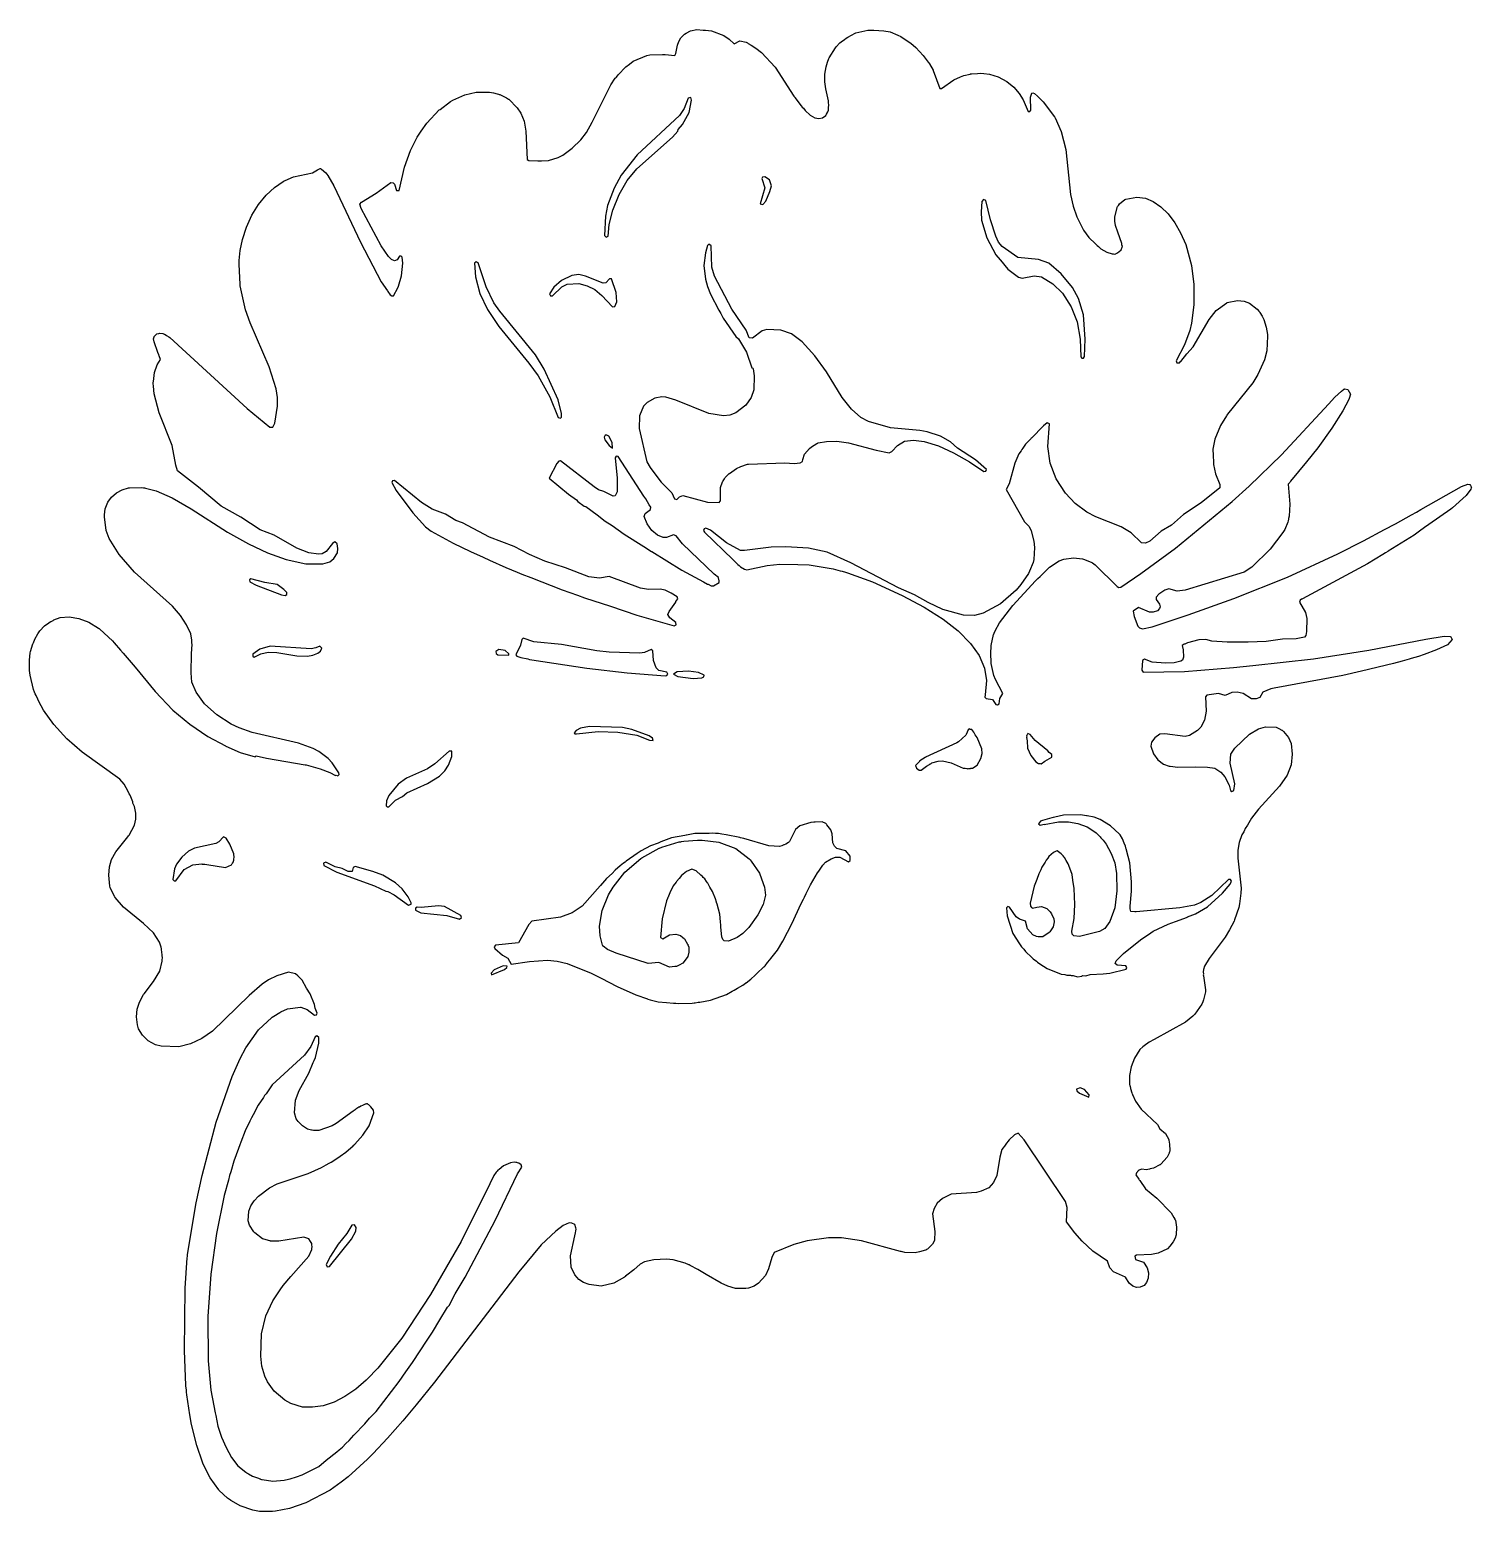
# Model space of a CAD drawing. Header units: millimetres. Extents: x 0 to 292, y 0 to 300.
import ezdxf

# ---------------------------------------------------------------- set-up
doc = ezdxf.new("R2010")
doc.units = ezdxf.units.MM
doc.layers.add('CUT', color=7, linetype='CONTINUOUS')

msp = doc.modelspace()

# ---------------------------------------------------------------- linework, layer by layer
at = {"layer": 'CUT'}
for points in [[(25.3532, 237.7188), (25.6197, 238.0091), (25.8967, 238.2298), (25.9044, 238.2333), (26.291, 238.3456), (26.5046, 238.3929), (27.0802, 238.3052), (27.3306, 238.2135), (27.4246, 238.1577), (27.5531, 238.0813), (27.804, 237.9323), (28.3136, 237.6296), (28.5213, 237.4775), (44.1621, 223.1535), (48.7282, 219.3999), (49.3354, 219.352), (49.7221, 220.2121), (50.3052, 223.6353), (50.2713, 225.3729), (49.978, 227.1515), (48.5722, 231.5582), (44.7165, 240.4915), (43.8231, 243.1088), (42.7346, 247.9265), (42.7039, 248.1407), (42.7003, 248.166), (42.6937, 248.2125), (42.6921, 248.2237), (42.5198, 252.3309), (42.525, 253.0807), (42.7046, 255.1032), (43.1725, 257.3312), (43.9893, 259.8469), (45.107, 262.2521), (46.4118, 264.3725), (47.9757, 266.2751), (49.6741, 267.8454), (51.4303, 269.0634), (51.6404, 269.1649), (51.6554, 269.1722), (51.6696, 269.179), (51.8548, 269.2685), (53.485, 269.9753), (57.3508, 270.8373), (58.3837, 271.4439), (58.9245, 271.6561), (58.9369, 271.6601), (59.1561, 271.5619), (60.0281, 270.7898), (60.4688, 270.2674), (61.6694, 268.2034), (67.0499, 256.7847), (71.2509, 248.7759), (72.4816, 246.9722), (72.5762, 246.8233), (72.6095, 246.7847), (73.0576, 246.128), (73.414, 245.907), (73.714, 245.9628), (74.6279, 247.5289), (74.725, 247.8626), (74.7295, 247.8695), (74.7377, 247.9062), (75.3466, 249.9972), (75.6096, 252.5221), (75.4929, 253.7696), (75.2855, 253.9802), (74.9554, 253.969), (74.4776, 253.1796), (73.931, 252.9951), (73.3222, 253.2681), (72.683, 253.8755), (71.2194, 256.0734), (67.1771, 263.6002), (66.8947, 264.4476), (67.2773, 264.8815), (70.2311, 266.686), (73.1855, 268.8545), (73.6291, 268.8157), (73.9174, 268.5445), (74.3122, 267.214), (74.8607, 267.2348), (75.9243, 271.9674), (77.1346, 275.3366), (78.3158, 277.6024), (78.5344, 278.0112), (79.3047, 279.2344), (80.4492, 280.8435), (82.974, 283.5126), (83.1329, 283.6415), (85.2784, 285.2353), (85.708, 285.4868), (88.111, 286.5998), (90.4676, 287.1161), (90.7476, 287.1162), (91.1471, 287.1164), (91.7228, 287.1167), (93.1225, 287.1174), (93.942, 286.9835), (94.6704, 286.7816), (94.9819, 286.6952), (95.0689, 286.6711), (95.2045, 286.6335), (96.5467, 285.9418), (96.9582, 285.7075), (96.9968, 285.6856), (97.0114, 285.6773), (97.0134, 285.6761), (98.7011, 283.9521), (99.4358, 282.8463), (100.1338, 281.2831), (100.4431, 279.2504), (100.7719, 273.48), (101.0519, 273.2938), (102.8991, 273.2149), (103.1864, 273.2272), (103.3148, 273.2154), (103.6237, 273.246), (105.0827, 273.3088), (107.0122, 273.8806), (107.9875, 274.3851), (109.8678, 275.8203), (111.589, 277.5097), (112.7204, 278.9684), (113.9148, 281.0353), (117.6588, 288.5818), (118.5539, 289.9204), (118.6287, 290.0056), (118.6414, 290.0201), (118.7773, 290.175), (119.1417, 290.5906), (120.7064, 292.2488), (121.4183, 292.8118), (122.1881, 293.3589), (124.9471, 294.5289), (125.5382, 294.6356), (128.0871, 294.7394), (128.6178, 294.7542), (130.5783, 294.509), (130.833, 294.9309), (131.1247, 296.6352), (131.376, 297.3733), (131.822, 298.1057), (132.2672, 298.5713), (132.5555, 298.8369), (132.8604, 299.0395), (133.7617, 299.4904), (135.037, 299.7625), (136.3277, 299.6767), (136.4739, 299.667), (136.778, 299.6468), (137.394, 299.6059), (138.0089, 299.4991), (140.4864, 298.5434), (141.5617, 297.8667), (142.57, 296.8692), (143.7523, 297.5272), (145.0277, 297.2088), (145.2587, 297.068), (145.4189, 296.9704), (146.0376, 296.5932), (146.9722, 296.0236), (148.1245, 295.1256), (150.8629, 292.1563), (154.68, 286.3208), (154.8481, 286.1044), (154.8743, 286.0615), (155.9665, 284.6125), (156.0879, 284.425), (156.1689, 284.3441), (156.3577, 284.0936), (156.579, 283.8779), (156.9372, 283.4171), (157.9823, 282.4784), (158.8741, 281.9459), (159.6826, 281.7637), (160.4331, 281.9367), (161.0909, 282.4076), (161.1865, 282.5976), (161.2643, 282.665), (161.375, 282.869), (161.3955, 282.8932), (161.4068, 282.9279), (161.5398, 283.1731), (161.6187, 283.2756), (161.6143, 283.3107), (161.6427, 283.363), (161.6494, 283.5173), (161.6694, 283.557), (161.6642, 283.8574), (161.6977, 284.6307), (161.6466, 284.8632), (161.6381, 285.3481), (161.1502, 287.7948), (160.9104, 289.1904), (160.9103, 290.7811), (161.1687, 292.2458), (161.4513, 293.171), (161.7203, 293.9319), (161.7669, 294.0327), (163.0472, 296.0573), (163.2162, 296.2569), (163.9746, 297.0695), (164.2392, 297.2882), (164.9236, 297.7774), (164.9467, 297.7939), (165.0557, 297.8718), (165.6018, 298.2622), (167.0309, 299.0394), (167.2179, 299.1108), (169.6429, 299.6329), (169.6448, 299.6331), (169.6492, 299.6335), (169.6507, 299.6336), (169.6694, 299.6353), (170.8029, 299.6354), (172.8363, 299.5406), (174.1261, 299.2989), (175.6619, 298.6651), (176.3, 298.3449), (178.3755, 296.9614), (178.3788, 296.959), (178.3811, 296.9572), (178.4033, 296.9404), (178.8024, 296.6388), (179.3268, 296.1443), (180.7835, 294.5029), (181.8215, 293.2082), (181.8256, 293.2019), (181.8899, 293.1026), (182.074, 292.8185), (182.7899, 291.5964), (182.844, 291.4999), (184.1593, 287.8315), (184.5361, 287.8505), (186.977, 289.5941), (188.3613, 290.2326), (189.047, 290.478), (190.3345, 290.7883), (190.3793, 290.7974), (190.4893, 290.8196), (190.5373, 290.8293), (190.6016, 290.8423), (191.7676, 290.9239), (192.469, 290.9394), (193.0443, 290.89), (194.2407, 290.7371), (195.9947, 290.2086), (197.7, 289.3028), (199.1346, 288.0982), (200.2107, 286.881), (201.0111, 285.5435), (202.0209, 283.2133), (202.3829, 283.2362), (202.5652, 283.5099), (202.5223, 286.0821), (202.7484, 286.8929), (202.9878, 286.9839), (203.3034, 286.8452), (203.9319, 286.3325), (205.0394, 285.1702), (207.377, 282.1047), (207.4199, 282.0323), (207.4592, 281.9554), (208.7322, 279.1513), (209.6267, 275.5325), (210.6151, 266.4416), (211.1343, 264.0403), (211.8468, 261.8985), (213.2067, 259.2386), (214.3093, 257.7402), (215.6567, 256.4632), (215.9895, 256.0885), (216.2454, 255.9053), (216.7215, 255.454), (217.9046, 254.7832), (219.0348, 254.4414), (219.2237, 254.4596), (219.3843, 254.3898), (219.7612, 254.4478), (219.8244, 254.5173), (219.9445, 254.5289), (220.1613, 254.6965), (220.255, 254.7215), (220.3602, 254.8503), (220.8302, 255.2138), (221.0068, 255.7595), (221.0025, 255.8134), (221.0946, 255.9147), (220.9676, 256.2493), (220.9442, 256.5424), (220.1278, 258.8163), (219.69, 260.1484), (219.5484, 261.0001), (219.544, 261.3063), (219.5396, 261.6146), (219.5381, 261.7218), (219.536, 261.868), (220.0024, 263.8022), (220.012, 263.8164), (220.0211, 263.8299), (220.1206, 263.9775), (220.2654, 264.1922), (220.5065, 264.5111), (221.5984, 265.3798), (221.7933, 265.5062), (223.9953, 265.8999), (225.7174, 265.6501), (227.305, 265.0001), (228.8253, 263.9412), (230.2987, 262.5015), (231.6466, 260.7122), (232.8212, 258.6893), (233.8688, 256.292), (235.0572, 252.0656), (235.4896, 248.2201), (235.4895, 244.0861), (235.0557, 240.4003), (234.716, 238.9203), (233.6352, 236.0054), (231.9694, 232.7992), (232.0701, 232.3822), (232.6163, 232.3966), (232.8096, 232.6257), (232.869, 232.6245), (234.1332, 234.1947), (235.3625, 235.6518), (238.6241, 241.151), (240.0063, 242.9343), (242.2091, 244.5306), (242.2706, 244.5524), (244.3698, 245.0118), (245.6872, 244.8702), (246.7511, 244.4404), (248.3359, 243.2281), (248.7202, 242.7906), (248.7408, 242.7576), (248.7765, 242.7002), (248.8466, 242.5877), (249.3393, 241.7973), (249.6746, 241.1593), (250.1516, 239.5824), (250.3782, 238.0894), (250.4121, 237.7772), (250.2584, 234.8216), (249.8303, 233.0121), (248.4875, 229.9919), (247.4198, 228.3522), (242.3544, 221.9931), (242.2194, 221.8324), (242.1997, 221.7988), (242.1045, 221.6794), (240.8943, 219.6808), (239.7394, 216.9225), (239.3775, 214.9506), (239.3911, 214.5078), (239.3818, 214.4377), (239.4029, 214.1215), (239.4737, 211.8063), (239.9221, 209.9329), (240.7841, 207.7734), (240.7924, 207.0947), (236.9916, 204.0804), (233.3983, 201.6985), (230.9902, 199.5635), (228.9022, 198.3484), (226.5919, 196.3471), (225.7529, 195.9073), (224.9397, 196.0075), (222.8466, 197.9971), (220.8347, 199.2409), (215.7341, 201.2497), (213.8837, 202.1918), (211.5295, 203.9486), (209.5656, 206.0089), (207.6627, 208.9053), (206.4428, 212.1225), (205.9803, 215.4347), (206.3675, 220.0178), (205.881, 220.2846), (205.1039, 219.6672), (202.6956, 217.1496), (202.6608, 217.1213), (202.6002, 217.0499), (201.5211, 215.9218), (200.9678, 215.1251), (200.7139, 214.8258), (200.6035, 214.6006), (200.1678, 213.973), (199.2994, 212.069), (198.1832, 207.8985), (197.5659, 206.7452), (201.3156, 200.2261), (202.206, 199.2645), (202.6361, 198.4047), (203.1968, 196.3268), (203.3023, 195.0459), (203.1707, 192.6386), (203.0091, 191.9872), (202.2894, 190.2418), (202.0809, 189.7997), (200.5373, 187.5418), (199.6082, 186.4299), (196.4108, 183.6279), (192.9167, 181.744), (191.2032, 181.3029), (188.9857, 181.3358), (184.7742, 182.5327), (181.7859, 183.9257), (179.0719, 185.4623), (175.8454, 186.8631), (166.191, 191.9701), (161.4039, 194.0998), (157.6059, 194.8778), (153.0673, 195.2064), (150.054, 195.1402), (144.7118, 194.4183), (143.8588, 194.4506), (141.0511, 195.9906), (137.7943, 198.5767), (136.8561, 198.9272), (136.5011, 198.8309), (136.3845, 198.482), (136.6197, 198.1384), (142.356, 192.6113), (143.3067, 191.5803), (143.6128, 191.4003), (143.8636, 191.1587), (144.6619, 190.6379), (145.1303, 190.5523), (149.2588, 191.4207), (151.8436, 191.6388), (155.4784, 191.6183), (157.7561, 191.5055), (162.6377, 190.7139), (164.0172, 190.3508), (164.4323, 190.2329), (164.6585, 190.1686), (164.9126, 190.0963), (165.5064, 189.9276), (170.5294, 188.1285), (176.5599, 185.3604), (181.0119, 182.9863), (184.8256, 180.5645), (184.8556, 180.5439), (187.8923, 178.1602), (190.3868, 175.6306), (192.1063, 173.181), (193.2144, 170.6244), (193.5973, 168.1532), (193.3313, 165.2384), (193.3378, 165.2277), (193.2912, 164.7564), (193.5416, 164.528), (194.7889, 164.3362), (195.523, 163.3234), (195.8374, 163.2039), (196.1644, 163.4416), (196.2739, 164.4861), (196.8771, 165.5455), (195.441, 168.3531), (195.1145, 169.1814), (194.5667, 171.5735), (194.5348, 171.7521), (194.5297, 171.781), (194.5234, 171.8165), (194.5188, 171.8422), (194.5, 173.5127), (194.5668, 175.2384), (195.0495, 177.4475), (195.0714, 177.4974), (195.0923, 177.5451), (195.1767, 177.7377), (195.3711, 178.1812), (196.2104, 179.797), (198.9482, 183.2822), (203.5349, 188.3121), (203.7177, 188.49), (203.9865, 188.7515), (204.4418, 189.1944), (205.6084, 190.3294), (206.3688, 191.0496), (208.3153, 192.3305), (209.2644, 192.686), (211.2031, 192.923), (212.9922, 192.7277), (213.1819, 192.6879), (214.4104, 192.2118), (214.5783, 192.1284), (214.5932, 192.121), (214.7369, 192.0496), (215.0063, 191.9157), (215.5919, 191.5494), (220.0162, 187.1592), (220.3759, 186.9365), (220.731, 187.0436), (224.7884, 189.7608), (231.7884, 194.9203), (243.25, 204.3728), (246.6747, 207.4356), (253.2157, 213.8123), (262.7578, 224.0579), (264.0566, 225.4231), (265.3972, 226.6607), (265.6944, 226.9122), (265.8726, 227.0286), (265.9091, 227.0525), (265.9469, 227.0772), (265.9789, 227.0981), (266.0605, 227.1114), (266.6784, 227.0099), (267.1845, 226.081), (266.9251, 225.1941), (266.9055, 225.147), (266.8893, 225.1082), (266.8708, 225.0639), (266.8455, 225.0034), (266.8355, 224.9794), (265.6697, 222.6817), (263.429, 219.1559), (260.59, 215.194), (258.3008, 212.3867), (255.0387, 208.4599), (254.8998, 208.2158), (254.5924, 207.8388), (254.8962, 203.8118), (254.763, 201.3864), (254.6629, 200.8888), (254.6383, 200.7667), (254.5731, 200.4425), (254.5127, 200.1423), (253.8844, 198.6971), (253.5254, 198.0841), (250.9288, 194.7239), (247.2605, 191.0538), (245.6878, 190.0561), (233.8004, 186.4455), (232.1544, 186.1811), (230.4693, 186.7063), (229.6893, 186.4186), (228.4097, 185.5778), (227.9046, 185.0113), (227.9007, 184.5054), (228.5833, 183.5814), (228.7029, 183.0444), (228.603, 182.6826), (228.1524, 182.2636), (227.3232, 181.9351), (226.5623, 181.9629), (224.3544, 182.9086), (223.2757, 182.1461), (223.4255, 181.0754), (224.1926, 179.1293), (224.5083, 178.7807), (225.127, 178.6048), (227.0761, 179.0105), (234.3921, 181.4487), (243.6133, 184.7421), (254.478, 189.0554), (264.6183, 193.7814), (264.6398, 193.7912), (264.6462, 193.7944), (264.6468, 193.7947), (264.6477, 193.7951), (269.8166, 196.3632), (274.0732, 198.6814), (276.2608, 199.8155), (279.5215, 201.6486), (280.5072, 202.1855), (281.405, 202.7075), (289.6536, 207.3449), (290.9281, 207.8485), (291.3074, 207.7686), (291.427, 207.5989), (291.4508, 207.5651), (291.4537, 207.561), (291.458, 207.5549), (291.6235, 207.1732), (291.6105, 207.1238), (291.5105, 206.8564), (290.5698, 205.5359), (287.7883, 203.0542), (287.4746, 202.8229), (283.031, 199.6823), (282.1647, 199.07), (281.139, 198.3451), (280.0289, 197.5605), (274.8207, 194.3132), (274.7376, 194.2621), (274.2411, 193.9569), (273.7303, 193.6428), (270.6482, 191.7478), (257.4615, 184.6489), (257.3195, 184.5741), (257.3185, 184.5719), (256.9845, 184.3921), (256.8898, 183.971), (258.0985, 181.8789), (258.3519, 180.6635), (258.3225, 178.0421), (258.1757, 177.2188), (257.9133, 176.9126), (256.2064, 176.595), (253.4427, 176.4925), (250.1742, 176.0314), (246.5243, 175.8671), (242.2835, 175.8675), (239.1579, 176.0976), (237.9634, 176.4634), (236.5533, 176.3946), (234.2241, 175.7888), (233.6897, 175.4892), (233.594, 175.5016), (233.1906, 175.2152), (233.3905, 174.3714), (233.4462, 172.8884), (233.2121, 172.2665), (232.9012, 172.0532), (231.53, 171.719), (229.7825, 171.6498), (227.0677, 171.8852), (225.5519, 172.4364), (225.1598, 172.1816), (224.9879, 170.2135), (225.2848, 169.848), (233.6607, 169.961), (243.5682, 170.751), (247.4465, 171.1785), (247.4517, 171.179), (247.4635, 171.1804), (259.7042, 172.5295), (270.9298, 174.3074), (282.4231, 176.492), (286.1412, 177.1393), (287.3556, 177.0766), (287.5023, 176.9989), (287.7102, 176.4449), (286.7936, 175.3898), (284.5979, 174.3276), (282.0785, 173.4143), (280.9585, 173.0258), (279.4758, 172.5846), (279.032, 172.4602), (277.6052, 172.0603), (275.8609, 171.5714), (269.4061, 170.0374), (265.6104, 169.1683), (251.7873, 166.6153), (251.7489, 166.6088), (251.7467, 166.6078), (251.0986, 166.4881), (249.4567, 165.8208), (248.8365, 164.7252), (248.0951, 164.4114), (247.1837, 164.4216), (245.4691, 165.505), (244.2994, 165.7874), (243.2082, 165.7239), (241.8268, 165.0953), (240.4769, 165.5218), (238.1357, 165.1793), (237.8649, 164.845), (237.9948, 161.9528), (237.6946, 160.1238), (236.9089, 158.7019), (236.2738, 158.0606), (234.6596, 157.0156), (233.7665, 156.8265), (229.6249, 157.3484), (228.6657, 157.2712), (227.6571, 156.5255), (226.9812, 155.7055), (226.8335, 154.8752), (227.3518, 153.3324), (228.2688, 152.121), (229.3766, 151.2011), (230.5585, 150.8495), (230.6415, 150.8474), (230.7019, 150.8201), (232.2987, 150.6213), (235.9524, 150.7126), (238.2488, 150.6544), (239.7886, 150.4353), (240.9938, 149.6072), (241.7965, 148.6405), (242.6511, 147.0135), (242.9089, 145.8861), (243.2121, 145.6828), (243.6102, 145.9164), (243.7996, 147.2435), (242.8469, 151.4198), (242.9833, 153.225), (243.7994, 154.4826), (246.7808, 157.2857), (248.6001, 158.343), (250.0325, 158.7573), (252.1593, 158.7149), (252.7311, 158.4595), (253.3308, 158.0949), (253.3657, 158.0737), (253.4975, 157.9936), (253.5997, 157.9315), (253.6742, 157.8567), (254.6698, 156.6481), (255.1879, 155.3962), (255.4229, 153.2833), (255.1802, 151.0638), (254.3646, 149.0065), (252.8268, 146.7724), (248.597, 142.1163), (247.1908, 140.3196), (246.3774, 138.9115), (245.9206, 138.1906), (245.8247, 138.0459), (245.8146, 138.0234), (245.73, 137.8898), (245.5985, 137.5634), (245.2516, 136.9628), (244.7104, 135.3996), (244.4182, 133.8187), (244.3899, 132.2415), (245.0772, 126.1537), (245.0303, 125.1607), (244.7781, 122.9977), (244.6389, 122.243), (243.767, 119.7546), (243.6393, 119.4908), (242.7166, 117.72), (241.8359, 116.2789), (238.589, 111.9504), (237.6511, 110.3973), (237.4812, 109.6854), (237.4811, 109.6851), (237.4811, 109.6848), (237.3744, 109.2378), (237.4409, 108.7756), (237.4347, 108.6352), (237.4915, 108.424), (237.8939, 105.6274), (237.895, 105.4043), (237.8817, 105.2003), (237.8817, 105.199), (237.4748, 103.5982), (237.3358, 103.1632), (237.1342, 102.6781), (235.7408, 100.6718), (235.3035, 100.2547), (233.8327, 99.0506), (227.4948, 95.5461), (226.4711, 95.0196), (225.4623, 94.2498), (225.1929, 94.0684), (224.6086, 93.5118), (223.5297, 91.8028), (222.8332, 90.0274), (222.4805, 88.2576), (222.544, 86.4917), (222.6129, 86.2054), (222.6193, 86.0936), (222.7403, 85.6761), (222.9624, 84.7534), (223.0843, 84.4885), (223.0908, 84.4661), (223.1242, 84.4019), (223.7173, 83.1133), (224.8982, 81.4949), (228.1426, 78.3802), (228.65, 77.4775), (229.8231, 76.529), (230.4408, 75.3456), (230.4893, 75.1953), (230.6021, 74.4077), (230.6341, 73.0861), (230.5936, 72.8031), (230.5538, 72.6947), (230.5249, 72.6161), (230.5143, 72.5873), (230.4469, 72.4038), (230.1556, 71.7919), (228.8485, 70.3212), (228.7514, 70.2509), (228.6965, 70.2112), (228.6769, 70.197), (228.6698, 70.1918), (227.3587, 69.5112), (226.7236, 69.3704), (226.5406, 69.3298), (226.2461, 69.2646), (225.8858, 69.1847), (225.0344, 69.3103), (224.5717, 69.1883), (224.4766, 69.1042), (224.3815, 69.103), (224.1636, 68.86), (224.1615, 68.8253), (223.9284, 68.6191), (223.8176, 68.1813), (224.4127, 67.3141), (224.453, 67.2084), (224.5936, 67.0506), (225.7723, 65.333), (228.0483, 63.4509), (230.9626, 60.4718), (231.5048, 59.532), (231.6667, 59.2514), (231.7083, 59.1794), (231.7952, 59.0288), (232.0298, 57.5966), (231.9286, 56.048), (231.7363, 55.385), (231.3722, 54.6652), (230.6946, 53.7854), (230.684, 53.7727), (230.1645, 53.2336), (228.2982, 52.321), (226.9808, 52.0546), (223.9067, 51.96), (223.5828, 51.7715), (223.6976, 51.0679), (225.3282, 50.5184), (226.0951, 49.3827), (226.3306, 48.3599), (226.2962, 47.2931), (225.972, 46.424), (225.4622, 45.8404), (224.6722, 45.4652), (223.9144, 45.4357), (223.1912, 45.7059), (222.4662, 46.3023), (221.7282, 47.5049), (219.2629, 48.5809), (218.5624, 49.3884), (218.0803, 50.7516), (215.0734, 52.7701), (212.9637, 54.748), (211.4572, 56.4552), (209.7445, 58.6629), (209.9333, 61.6017), (209.5775, 62.8055), (201.2279, 75.289), (199.9816, 76.6011), (199.2938, 76.3073), (198.1834, 75.2937), (197.445, 74.2891), (197.4312, 74.2779), (197.421, 74.2565), (196.7102, 73.2894), (196.2804, 71.759), (195.7101, 68.0347), (195.046, 66.6212), (194.0466, 65.5556), (192.5313, 64.8538), (191.5835, 64.6473), (186.4332, 64.2483), (184.6864, 63.3746), (183.6516, 62.4401), (182.9912, 61.3716), (182.7146, 60.3239), (183.1722, 56.7164), (183.1002, 54.9839), (183.0023, 54.7657), (182.6643, 54.157), (181.8021, 53.2618), (181.6496, 53.156), (181.4797, 53.0582), (181.3755, 52.9982), (181.3531, 52.9853), (181.2733, 52.9394), (180.0753, 52.5993), (179.1685, 52.4321), (177.0661, 52.5084), (176.621, 52.6038), (176.5241, 52.6246), (176.3376, 52.6645), (176.195, 52.6951), (168.3116, 54.8294), (164.2853, 55.4789), (161.6449, 55.4801), (157.3486, 54.8613), (154.6558, 54.1055), (150.6834, 52.4781), (150.1906, 51.4936), (149.5462, 49.1751), (148.8965, 47.8519), (147.5002, 46.2606), (146.6228, 45.6677), (145.5231, 45.2686), (144.9465, 45.1871), (142.8949, 45.2345), (141.3047, 45.6457), (139.934, 46.2767), (136.9215, 48.0008), (135.27, 49.0589), (133.7034, 49.8426), (133.5089, 49.9539), (133.4388, 49.975), (132.6981, 50.3456), (130.2359, 50.9984), (128.9304, 51.1313), (126.3374, 50.9707), (124.4535, 50.5678), (123.6221, 50.1285), (122.2932, 49.0012), (120.8835, 47.883), (120.6181, 47.6725), (120.6015, 47.6594), (120.4301, 47.5234), (118.2787, 46.2965), (115.7325, 45.6969), (113.2642, 45.9764), (112.1314, 46.4114), (111.2146, 47.0166), (110.8316, 47.4055), (110.3815, 47.9781), (109.629, 49.512), (109.4845, 51.8153), (110.3688, 55.8276), (110.4117, 55.9558), (110.4268, 56.0906), (110.6637, 57.1656), (110.5768, 57.4372), (110.579, 57.4574), (110.5659, 57.4711), (110.361, 58.1112), (109.7974, 58.4311), (109.2078, 58.5006), (108.0105, 57.9316), (106.5311, 56.8157), (103.5797, 54.0605), (99.0829, 48.5459), (81.9945, 26.294), (78.2852, 21.6727), (75.6227, 18.4298), (72.5402, 14.9242), (69.6184, 11.8122), (68.4762, 10.6593), (64.5676, 7.0974), (63.1626, 6.0336), (60.8923, 4.4368), (55.9821, 1.8336), (52.7006, 0.6953), (49.8378, 0.172), (49.2569, 0.1344), (46.6515, 0.1363), (46.6514, 0.1363), (46.6513, 0.1363), (46.6512, 0.1363), (46.6471, 0.1367), (45.2947, 0.3685), (42.7191, 1.2261), (40.9719, 2.2496), (40.8981, 2.3005), (40.8582, 2.328), (40.7475, 2.4044), (40.168, 2.8043), (38.5082, 4.3514), (38.4001, 4.4626), (36.6659, 6.8883), (35.2561, 9.706), (35.093, 10.1121), (33.9483, 13.4431), (32.9149, 17.7062), (32.5679, 19.6678), (31.9445, 23.6922), (31.8914, 24.2208), (31.8562, 24.6455), (31.8474, 24.7517), (31.8342, 24.9121), (31.774, 25.6386), (31.4631, 32.5964), (31.5953, 45.2604), (32.0234, 51.3925), (32.0513, 51.6963), (32.0517, 51.7008), (32.0517, 51.7009), (32.0846, 52.0591), (33.8079, 62.4932), (35.0284, 68.0669), (37.899, 78.8546), (41.0944, 88.0784), (42.7127, 91.7135), (43.8874, 93.8623), (46.4555, 97.5228), (49.1576, 100.0343), (49.1601, 100.0361), (49.1698, 100.043), (49.1868, 100.055), (49.5042, 100.2798), (50.7136, 101.0353), (50.9759, 101.1612), (52.2991, 101.7269), (54.946, 102.0856), (55.0014, 102.0873), (56.2989, 101.6474), (57.7636, 100.4531), (58.1602, 100.5163), (58.2903, 100.8963), (57.9192, 101.9045), (57.7714, 102.6455), (56.8477, 104.7644), (56.1666, 105.9047), (55.2577, 107.5525), (54.4864, 108.3085), (54.4223, 108.386), (54.3754, 108.4173), (53.9364, 108.8476), (52.482, 109.1489), (50.1378, 108.409), (48.4313, 107.6048), (47.1592, 106.7597), (44.5377, 104.4341), (37.1415, 97.2374), (34.9497, 95.742), (32.6531, 94.6748), (30.326, 94.0941), (26.7641, 94.1882), (25.6184, 94.4622), (24.1236, 95.3074), (22.9758, 96.414), (22.2001, 97.7244), (21.9424, 98.5312), (21.7443, 100.1362), (21.9194, 101.6855), (22.3781, 103.1273), (23.2086, 104.6378), (23.3261, 104.8128), (25.2161, 107.2846), (26.5124, 109.4013), (26.9838, 111.4069), (26.9581, 111.735), (27.008, 111.9886), (26.9485, 112.6296), (26.9494, 112.6454), (26.9455, 112.6625), (26.8452, 113.7424), (26.7907, 113.8761), (26.764, 114.2178), (26.3918, 115.2653), (25.1998, 117.1194), (23.2122, 119.0092), (19.1508, 122.3118), (17.4451, 124.2709), (17.4076, 124.3332), (17.402, 124.3425), (17.3845, 124.3716), (17.3088, 124.4973), (16.4694, 126.3178), (16.3978, 126.5834), (16.1439, 128.778), (16.2822, 130.502), (16.7229, 131.9838), (17.6125, 133.485), (20.0456, 136.512), (20.1586, 136.719), (20.1764, 136.7408), (20.2583, 136.9017), (21.3559, 138.9124), (21.6099, 140.0891), (21.6121, 141.292), (21.3462, 142.6397), (21.0422, 143.3701), (21.0022, 143.6325), (20.4632, 144.9751), (20.2567, 145.2575), (20.0799, 145.6824), (19.2591, 147.1551), (18.4314, 148.1667), (10.7693, 153.6289), (7.6556, 156.3756), (5.0376, 159.2223), (2.9455, 162.1394), (2.0189, 163.8908), (1.8118, 164.3411), (1.4688, 165.087), (1.3125, 165.4269), (1.1603, 165.7578), (0.9762, 166.323), (0.2678, 169.2548), (0.1647, 170.1623), (0.1689, 172.2929), (0.2854, 173.7169), (0.3567, 174.04), (0.8191, 175.5338), (0.8964, 175.7196), (0.913, 175.7595), (0.9161, 175.7668), (1.2171, 176.4902), (1.8095, 177.6104), (2.23, 178.1679), (3.161, 179.2259), (4.0207, 179.8136), (4.0689, 179.8407), (4.1198, 179.8693), (4.452, 180.0562), (4.6286, 180.1555), (4.908, 180.3126), (5.0203, 180.3758), (5.0408, 180.3874), (5.0435, 180.3889), (6.324, 180.8585), (6.3497, 180.8638), (8.1576, 180.997), (10.1139, 180.6937), (12.1052, 179.9323), (14.0923, 178.7415), (14.1477, 178.6946), (14.1934, 178.6561), (14.3484, 178.5252), (14.3658, 178.5105), (16.8936, 176.2021), (17.2535, 175.7793), (18.5104, 174.3032), (19.0569, 173.6613), (21.4725, 170.8241), (25.567, 165.9403), (29.1419, 162.1677), (32.5477, 159.2842), (36.2216, 156.8228), (39.7434, 154.9471), (39.7804, 154.9331), (39.8436, 154.8923), (42.7428, 153.6073), (45.7409, 152.7178), (45.9699, 152.9324), (48.033, 152.4275), (55.8617, 151.1271), (55.8884, 151.1034), (56.0675, 151.0827), (58.9122, 150.2837), (60.8516, 149.5166), (61.9896, 148.9511), (62.162, 148.9983), (62.4673, 148.8775), (62.7269, 149.1273), (62.6908, 149.4752), (61.3403, 151.5115), (60.5352, 152.3837), (58.6606, 153.7996), (57.494, 154.4127), (54.5007, 155.4845), (45.1532, 157.6236), (42.5092, 158.5487), (40.8809, 159.3295), (37.9836, 161.2063), (35.525, 163.4303), (33.8057, 165.8109), (32.9831, 167.8312), (32.8142, 169.6668), (32.9142, 173.6349), (33.0457, 175.4098), (32.9684, 175.7856), (32.9806, 176.2709), (32.7216, 177.5691), (31.8895, 179.3915), (30.6541, 181.2804), (29.0269, 183.2022), (21.3868, 190.0861), (18.2483, 193.6279), (16.2429, 196.8823), (15.6245, 198.4879), (15.2842, 201.2489), (15.2795, 201.4881), (15.2786, 201.5346), (15.2771, 201.6085), (15.2763, 201.6488), (15.4522, 202.8844), (15.9904, 204.1784), (16.7241, 205.2089), (17.7123, 206.0829), (18.8758, 206.7126), (20.1754, 207.0931), (20.2501, 207.1056), (20.2738, 207.1095), (20.2937, 207.1128), (20.3499, 207.1222), (22.8068, 207.1824), (23.1494, 207.1229), (23.186, 207.1165), (23.3584, 207.0865), (23.5643, 207.0507), (25.7656, 206.4787), (28.956, 205.0643), (32.8303, 202.8471), (40.1872, 198.1629), (44.4151, 195.7703), (48.2509, 193.9664), (52.0181, 192.5897), (55.9979, 191.739), (59.4482, 191.7117), (60.8266, 192.1751), (61.6512, 192.8437), (62.3911, 193.9611), (62.4977, 194.8621), (62.331, 195.7676), (61.8869, 196.1968), (61.3886, 195.8733), (60.1146, 194.24), (59.3017, 193.7905), (58.5314, 193.6922), (56.6196, 193.9557), (54.1902, 194.9273), (49.5956, 197.5197), (46.7588, 198.6269), (42.8815, 201.1891), (38.8673, 203.3824), (34.3179, 207.2377), (30.0764, 210.5212), (29.6943, 211.6588), (28.9616, 215.6698), (26.3654, 222.3053), (25.3367, 226.129), (25.1965, 227.6448), (25.1593, 228.232), (25.1686, 228.4511), (25.1741, 228.5792), (25.4019, 230.461), (25.9269, 231.9663), (26.6236, 233.0324), (26.3399, 233.7775), (26.3478, 233.8034), (26.2991, 233.9388), (26.3096, 233.9763), (26.1088, 234.4676), (25.3336, 236.6216), (25.2367, 237.2602), (25.3235, 237.6511)], [(131.2619, 279.5853), (132.1381, 280.555), (133.4857, 283.0222), (133.9918, 285.5027), (133.8215, 286.0676), (133.281, 285.9289), (132.4799, 283.7859), (131.5167, 282.4106), (122.967, 274.4541), (119.7437, 270.3436), (118.3096, 267.732), (117.0041, 264.2001), (116.5853, 262.0302), (116.4008, 258.1057), (116.736, 257.7868), (117.1396, 258.0132), (117.3268, 260.3698), (118.056, 263.2839), (119.3115, 266.4574), (120.9707, 269.2837), (122.8874, 271.5868), (130.1164, 278.0126), (131.2366, 279.2316)], [(148.9617, 265.0977), (149.8183, 267.0085), (150.1149, 268.1617), (149.7195, 269.4136), (148.797, 269.9737), (148.3358, 269.9078), (148.171, 269.6443), (148.7641, 267.7993), (147.8745, 264.5046), (148.3687, 264.4058)], [(197.9487, 251.3316), (200.0801, 249.7217), (200.8334, 249.4997), (203.2573, 249.987), (204.7089, 249.745), (206.9942, 248.3733), (208.936, 246.4716), (210.7348, 243.7242), (211.9201, 240.662), (212.5244, 237.1623), (212.6458, 233.6042), (212.8725, 233.3121), (213.2411, 233.3409), (213.4289, 233.6899), (213.5244, 237.1852), (213.2326, 242.0858), (212.1979, 245.4265), (210.9928, 247.6133), (208.7148, 250.4148), (206.2252, 252.5083), (204.1313, 253.2893), (199.9248, 253.6662), (196.7856, 255.8874), (196.0637, 256.7805), (195.514, 257.9793), (194.3899, 261.2869), (193.4367, 265.1888), (192.9949, 265.4245), (192.6635, 265.014), (192.4967, 262.9488), (192.627, 261.243), (193.677, 257.644), (195.5146, 254.2274), (196.3535, 253.2294), (196.3535, 253.2247), (196.4158, 253.1553)], [(139.9436, 207.5652), (140.2989, 208.4814), (140.352, 208.5569), (140.4874, 208.7493), (140.6179, 208.9348), (140.7852, 209.1725), (141.4157, 209.8737), (141.5745, 209.9952), (141.5973, 210.0127), (141.6013, 210.0157), (141.6311, 210.0385), (143.0806, 211.0103), (143.9558, 211.4143), (145.298, 211.8747), (145.4591, 211.9013), (152.8318, 212.153), (154.721, 212.0342), (155.9208, 212.1362), (156.3769, 212.4397), (156.4841, 212.829), (156.7986, 213.8921), (157.8218, 215.0849), (158.2365, 215.4148), (159.31, 216.0412), (159.4562, 216.1133), (159.5003, 216.135), (159.5158, 216.1426), (159.605, 216.1866), (161.242, 216.5101), (163.3503, 216.5127), (165.6737, 216.2134), (171.2931, 214.7265), (173.9305, 214.2121), (174.4834, 214.4529), (175.6338, 215.6902), (177.0583, 216.5333), (178.8234, 216.7769), (181.0109, 216.4797), (183.8712, 215.5734), (186.9549, 214.2126), (190.1529, 212.3663), (193.0456, 210.4018), (193.4447, 210.4477), (193.5956, 210.7837), (191.4105, 212.7364), (187.7318, 215.1347), (186.3554, 216.4323), (184.3121, 217.5343), (181.6109, 218.4345), (180.1169, 218.7346), (174.1693, 219.2664), (169.7312, 220.5271), (168.1975, 221.327), (166.3414, 223.041), (164.4471, 225.3654), (161.238, 230.5568), (158.9082, 233.8044), (156.3162, 236.6227), (154.1844, 238.2804), (152.0101, 238.9911), (149.2063, 239.0939), (148.2792, 238.8529), (146.3118, 237.363), (145.6337, 237.4253), (145.0484, 238.9804), (142.1537, 243.2556), (138.6255, 249.9165), (138.0821, 251.7414), (137.9417, 256.0343), (137.5025, 256.3608), (137.1921, 256.1124), (136.8158, 254.6573), (136.4884, 252.076), (136.8082, 249.2871), (137.2297, 247.8175), (137.8274, 246.2558), (139.4825, 243.0108), (139.9186, 242.3773), (139.9015, 242.3318), (140.3957, 241.4093), (142.9326, 237.7193), (143.4357, 237.2324), (145.0529, 234.5243), (146.1942, 231.3936), (146.3425, 231.3151), (146.4032, 231.1522), (146.6349, 229.7375), (146.5661, 226.9477), (146.0473, 225.3597), (144.9374, 223.8446), (142.9241, 222.2621), (141.6979, 221.8275), (140.4034, 221.6636), (137.4609, 222.1263), (130.8078, 224.8356), (128.7447, 225.4218), (127.9433, 225.4806), (126.5303, 225.2305), (124.9854, 224.3698), (124.259, 223.6219), (123.4389, 221.6982), (123.3725, 219.0891), (124.9498, 212.3767), (125.5836, 211.2428), (126.7431, 209.6969), (126.8062, 209.5768), (126.9636, 209.4028), (127.8357, 208.24), (129.9817, 206.0929), (130.5564, 204.8701), (131.0127, 204.7672), (131.5315, 205.3197), (132.2234, 205.5406), (137.1861, 204.2189), (139.5281, 204.1197), (139.7415, 204.3909), (139.8531, 204.4555), (139.808, 205.2205), (139.8569, 207.185)], [(106.9886, 221.3447), (107.5059, 221.1666), (107.7152, 221.4222), (107.7006, 222.1103), (107.0145, 224.8836), (104.202, 231.1268), (102.4589, 234.0184), (95.2313, 242.8547), (94.035, 244.5478), (92.4256, 247.7311), (90.8133, 252.5876), (90.4144, 252.821), (90.0732, 252.5092), (90.3311, 249.7918), (91.1832, 246.4001), (92.7008, 243.1725), (95.0268, 239.7297), (101.0872, 232.3187), (102.943, 229.7346), (105.3331, 225.4863)], [(118.4772, 243.8032), (118.877, 244.7352), (118.7131, 246.5873), (117.7663, 249.3751), (117.3732, 249.393), (116.6237, 248.5808), (116.1039, 248.4847), (112.5451, 249.9322), (111.1661, 250.2208), (109.781, 250.057), (107.7178, 249.0673), (106.1123, 247.7156), (105.289, 246.3443), (105.4682, 245.9425), (105.8754, 245.9419), (107.7416, 247.7295), (108.812, 248.3215), (111.164, 248.4042), (112.8487, 247.9883), (114.4086, 247.2005), (115.8533, 245.9854), (117.9922, 243.7065)], [(116.872, 217.7868), (116.5096, 217.7538), (116.279, 217.3585), (116.4437, 216.7984), (117.3003, 215.6452), (117.9922, 215.1511), (117.9593, 216.2712), (117.2674, 217.5232)], [(116.5367, 200.3944), (117.9142, 199.4838), (120.3539, 197.729), (124.3318, 195.2414), (125.8719, 194.2234), (125.937, 194.2376), (132.0283, 190.4284), (136.4076, 188.0975), (137.2267, 187.6325), (137.3284, 187.6074), (137.9659, 187.2681), (138.4067, 187.2623), (139.5286, 187.9326), (139.5886, 188.4013), (139.5149, 188.4902), (139.3985, 188.9597), (138.5428, 189.6563), (132.1804, 195.7901), (130.8766, 197.3829), (130.3043, 197.5762), (128.879, 197.0905), (128.2454, 197.0925), (127.0971, 197.5312), (125.9278, 198.4877), (125.0206, 199.8345), (124.4046, 201.2901), (124.5743, 201.8944), (125.6891, 202.7411), (125.7633, 203.1921), (125.4398, 203.6948), (125.4395, 203.6989), (124.7066, 204.9149), (124.3476, 205.3917), (119.1465, 213.4722), (118.7136, 213.5133), (118.5099, 213.1662), (118.9269, 209.0551), (118.9268, 206.2785), (118.5528, 205.5), (118.124, 205.3892), (116.2694, 206.3968), (115.1606, 206.7288), (114.2906, 207.2961), (107.4597, 212.5459), (107.1182, 212.4919), (106.7409, 212.0135), (105.2213, 209.0641), (109.0979, 205.8249), (110.6874, 204.6817), (111.0076, 204.3447), (112.2925, 203.4222), (112.5849, 203.3169), (114.9284, 201.6314)], [(93.1629, 192.4863), (96.4573, 190.9657), (98.7433, 190.0579), (99.6777, 189.6513), (101.5035, 188.9618), (107.8215, 186.4529), (110.901, 185.413), (112.3312, 184.8729), (117.615, 183.1458), (122.9327, 181.3502), (130.4302, 179.2316), (130.8842, 179.4292), (130.8329, 179.8598), (129.5995, 180.8107), (129.1513, 181.4841), (129.4248, 182.0968), (130.8108, 183.9921), (130.8004, 184.0954), (131.2183, 184.6836), (131.0779, 185.0546), (129.8373, 185.8162), (128.626, 186.4011), (127.6611, 186.6341), (125.2542, 186.5416), (123.6874, 186.8171), (117.3504, 189.196), (115.3787, 188.8149), (113.2148, 189.089), (108.4805, 190.93), (104.3338, 192.2919), (101.1957, 193.6136), (98.1327, 195.2128), (93.157, 197.1388), (87.6694, 200.0638), (86.3488, 200.511), (84.2324, 201.7659), (81.5176, 202.8105), (79.3756, 204.1182), (73.9294, 208.5771), (73.4993, 208.5331), (73.3653, 208.1562), (74.2882, 206.5939), (77.6571, 202.0806), (80.1938, 199.2494), (81.3338, 198.3433), (85.763, 195.9018), (89.3183, 194.2608), (91.823, 193.0694)], [(47.7238, 187.9597), (44.906, 188.7087), (44.6232, 188.48), (44.6742, 188.0866), (45.9429, 187.4309), (51.0866, 185.4761), (51.8305, 185.3152), (52.1625, 185.5487), (52.1297, 185.9195), (51.5418, 186.5512), (50.1938, 187.585)], [(58.9609, 174.0801), (59.2568, 174.6778), (58.8591, 175.0872), (58.0505, 174.7207), (57.1089, 174.5824), (48.8222, 175.1118), (46.7112, 174.5129), (45.2533, 173.4563), (45.2594, 173.0502), (45.5848, 172.8687), (46.8897, 173.5393), (48.385, 173.8485), (50.118, 173.8137), (54.1725, 173.1545), (56.3446, 173.0585), (57.4357, 173.247), (58.3923, 173.6612)], [(96.2806, 174.2317), (95.0286, 174.3965), (94.4356, 174.0011), (94.4685, 173.6387), (94.8309, 173.3422), (97.0054, 173.2763), (97.0384, 173.5728)], [(128.9764, 169.1506), (129.1524, 169.4277), (128.9671, 169.8123), (127.3604, 170.1538), (126.8095, 170.7267), (126.2919, 172.159), (126.1302, 174.1609), (125.792, 174.4463), (124.4986, 173.8078), (123.5472, 173.6596), (117.3434, 173.8914), (114.838, 174.1551), (107.6755, 175.4088), (102.0952, 175.9332), (99.9686, 176.6815), (99.6397, 176.4475), (99.3678, 175.3238), (98.4414, 173.3483), (98.6323, 173.0835), (99.4768, 172.7944), (100.8813, 172.4994), (101.245, 172.3927), (101.6726, 172.3331), (101.6965, 172.3281), (112.7856, 170.6174), (120.9402, 169.6968), (128.6219, 169.0732)], [(136.0797, 168.6638), (136.4751, 168.8615), (136.508, 169.2239), (135.3549, 169.784), (133.3781, 170.0476), (131.0389, 169.9158), (130.3471, 169.4545), (131.2366, 168.9274), (134.3336, 168.532)], [(110.7111, 157.3632), (115.1259, 157.8574), (119.0794, 157.7256), (122.9012, 157.0667), (125.504, 156.0783), (126.1958, 156.0124), (126.0641, 156.4737), (125.4381, 156.9349), (121.8799, 158.2528), (120.0019, 158.6481), (113.3138, 158.8788), (111.5018, 158.4834), (110.6452, 158.0222), (110.2498, 157.5938), (110.4146, 157.3632)], [(186.4455, 151.4702), (188.8692, 150.3886), (189.2941, 150.3926), (189.6007, 150.3218), (189.6732, 150.3275), (189.8067, 150.299), (190.0398, 150.3563), (190.3763, 150.3827), (190.4101, 150.4031), (190.8015, 150.4068), (191.7387, 151.0467), (192.4415, 152.3418), (192.7056, 153.3635), (192.6333, 154.3424), (191.6946, 156.6218), (191.3326, 157.17), (191.0679, 157.723), (190.647, 158.2257), (190.2735, 158.2715), (190.2697, 158.2663), (190.1434, 158.3433), (189.8992, 158.16), (189.5055, 157.2287), (189.3981, 157.0829), (187.9435, 155.7317), (187.6241, 155.5408), (181.304, 152.6245), (181.2831, 152.6108), (181.1978, 152.5736), (180.1277, 151.8924), (180.0361, 151.7952), (180.0118, 151.7793), (179.9745, 151.7298), (179.2212, 150.9304), (179.4323, 150.3891), (180.0069, 150.0096), (180.3882, 149.9875), (181.4581, 150.7961), (182.0913, 151.1832), (182.2332, 151.2699), (182.3232, 151.3249), (182.5853, 151.4851), (183.8362, 151.8348), (184.7203, 151.8725)], [(201.8358, 155.9551), (201.9096, 154.4674), (202.5353, 152.978), (203.5889, 151.729), (204.1154, 151.3476), (204.4609, 151.35), (204.6416, 151.3218), (205.4225, 151.8176), (206.782, 152.6271), (206.7844, 153.1765), (206.2483, 153.6204), (206.0017, 153.896), (203.4171, 155.9849), (202.4643, 157.2439), (202.4138, 157.2602), (202.09, 157.3799), (202.0782, 157.3688), (201.9871, 157.3982), (201.836, 157.1411), (201.7797, 157.0883), (201.7816, 157.0487), (201.7226, 156.9482), (201.7557, 156.6943), (201.7234, 156.5942)], [(85.5237, 152.7945), (85.5056, 153.8341), (84.9769, 153.881), (82.0992, 151.3246), (80.6194, 150.2723), (76.3641, 148.4051), (74.6658, 147.2098), (72.8019, 144.8609), (72.326, 143.8057), (72.2532, 142.8156), (72.4599, 142.6015), (72.7922, 142.6113), (74.1155, 143.9252), (75.5604, 144.7082), (76.3863, 145.4271), (80.6158, 147.3444), (83.0353, 148.8303), (84.127, 149.8899), (84.8678, 151.0198)], [(201.4829, 113.3753), (201.5543, 113.311), (201.6495, 113.181), (202.6406, 112.2933), (203.0487, 111.8741), (203.7138, 111.366), (203.8252, 111.2656), (203.9181, 111.2099), (204.4186, 110.8275), (205.8844, 109.8965), (208.7143, 108.736), (209.4155, 108.6992), (209.8771, 108.5812), (210.5831, 108.5454), (210.7005, 108.5196), (211.0921, 108.5108), (211.0985, 108.5038), (211.988, 108.2403), (212.9105, 108.3721), (213.0281, 108.4676), (213.6793, 108.4531), (214.5438, 108.6706), (217.1793, 108.8122), (218.5608, 108.9786), (221.8343, 109.7955), (221.9981, 110.1257), (221.7798, 110.4632), (220.0477, 110.5728), (219.6215, 110.9492), (219.8099, 111.4499), (221.3156, 112.9532), (224.7143, 115.7245), (226.7993, 117.1226), (227.2849, 117.4399), (230.3212, 118.8766), (231.7875, 119.4349), (234.224, 120.3218), (234.2546, 120.3744), (235.8342, 120.9759), (238.272, 122.4019), (241.3296, 125.162), (242.8698, 126.9896), (243.1395, 127.5994), (242.9203, 127.896), (242.5521, 127.8769), (239.1577, 124.6407), (236.9072, 123.2501), (235.66, 122.6973), (232.7018, 122.1987), (223.8861, 121.3884), (223.5775, 121.3898), (222.7741, 121.4588), (222.6252, 121.9755), (222.6276, 122.5224), (222.9445, 125.5598), (222.9471, 127.4273), (222.5561, 131.2559), (221.9118, 133.8667), (221.8935, 133.9688), (221.8723, 134.0265), (221.7137, 134.6692), (221.4201, 135.258), (221.1021, 136.1238), (220.6324, 136.9144), (220.5631, 136.9763), (220.5151, 137.0724), (218.6972, 138.7896), (216.5701, 140.0278), (215.3394, 140.4843), (213.9332, 140.7584), (213.8416, 140.7831), (213.7981, 140.7848), (212.6394, 141.0106), (209.1611, 140.9137), (207.4376, 140.4859), (207.1741, 140.4498), (207.052, 140.4108), (206.7825, 140.3959), (204.9046, 139.8687), (204.5092, 139.6711), (204.1468, 139.1769), (204.4763, 138.8803), (205.2484, 139.077), (205.2853, 139.0526), (208.1664, 139.5818), (210.1864, 139.5841), (212.0986, 139.2501), (213.9442, 138.548), (215.0855, 137.8428), (215.7589, 137.3551), (216.3161, 136.8116), (216.5737, 136.5245), (216.7343, 136.3456), (216.9484, 136.1069), (217.1643, 135.8663), (217.7677, 135.023), (218.2838, 134.1761), (218.8146, 133.1334), (219.5261, 131.2914), (219.9122, 129.1069), (219.9731, 125.6436), (219.5427, 122.1459), (218.5538, 119.3906), (217.5525, 117.9907), (216.465, 117.3637), (212.4025, 116.4001), (211.229, 116.5093), (210.9364, 116.8375), (210.8248, 117.4296), (211.321, 120.0213), (211.4815, 122.8768), (211.3189, 126.0657), (211.1822, 126.9832), (211.157, 127.3301), (211.0683, 127.7477), (210.898, 128.8912), (210.258, 130.7318), (210.161, 130.9088), (210.0996, 131.0795), (209.7177, 131.7326), (209.396, 132.3433), (209.3109, 132.4283), (209.3098, 132.4303), (209.2992, 132.4401), (209.0774, 132.6617), (208.7227, 133.1163), (207.8657, 133.6774), (207.7053, 133.6167), (207.6991, 133.6188), (207.6877, 133.61), (207.1338, 133.4001), (206.2332, 132.534), (206.0166, 132.2095), (205.6918, 131.7897), (205.4915, 131.423), (204.787, 130.3679), (204.5715, 129.8423), (204.1787, 129.0203), (203.783, 127.9191), (203.2302, 126.5707), (202.4475, 123.1405), (202.4656, 122.494), (202.6784, 122.2342), (202.7653, 122.2431), (202.876, 122.0867), (203.768, 122.3448), (204.7362, 122.443), (205.7767, 122.0225), (206.4887, 121.3639), (206.7765, 120.9781), (207.2171, 119.9504), (207.2858, 119.3728), (207.0593, 118.3093), (206.4144, 117.3288), (206.2551, 117.1889), (204.9693, 116.33), (204.6171, 116.3027), (204.0259, 116.3061), (203.744, 116.39), (202.9786, 116.7294), (201.8854, 117.9292), (201.5011, 119.4758), (200.2439, 119.9083), (199.5715, 120.3624), (198.2707, 122.3185), (197.9246, 122.4204), (197.6299, 122.1596), (197.7623, 120.5838), (198.9105, 117.0112), (199.6782, 115.8348), (199.7847, 115.6228), (200.0183, 115.3137), (200.6659, 114.3214), (201.1221, 113.8529)], [(108.8405, 110.9174), (113.6573, 108.9614), (115.6771, 107.9799), (118.9156, 106.2835), (122.7369, 104.5525), (125.0455, 103.7606), (125.1369, 103.7393), (125.6089, 103.5626), (127.212, 103.1728), (128.8915, 103.0422), (130.3058, 102.8816), (130.8208, 102.8931), (131.3568, 102.8492), (134.0998, 102.9163), (134.4843, 102.9743), (134.6926, 102.979), (135.3456, 103.0993), (135.6538, 103.1111), (137.8008, 103.5001), (141.0162, 104.6508), (142.2146, 105.3323), (142.5899, 105.506), (143.2728, 105.9341), (144.3175, 106.5282), (144.8804, 106.9418), (144.9383, 106.9781), (144.9992, 107.0291), (145.9434, 107.7229), (146.8514, 108.58), (147.1201, 108.8049), (147.3942, 109.0923), (148.4142, 110.055), (148.5954, 110.2143), (148.6438, 110.2718), (148.8302, 110.4478), (149.3473, 111.1071), (149.8258, 111.6752), (150.0118, 111.9544), (151.3188, 113.6209), (152.4035, 115.4274), (154.3097, 119.076), (156.1014, 122.9258), (156.6049, 123.9434), (156.7925, 124.3226), (157.1666, 125.0785), (158.0187, 126.8006), (159.431, 129.2675), (159.7352, 129.6224), (160.5154, 130.7827), (161.0661, 131.3821), (162.175, 132.0958), (163.056, 132.3977), (163.9222, 132.3986), (165.6963, 131.4943), (166.0239, 131.7683), (166.012, 132.6229), (165.1772, 133.6815), (163.3435, 134.1741), (162.844, 134.6181), (162.5341, 135.3541), (162.3884, 137.1262), (162.1113, 137.9421), (161.3322, 138.9596), (161.2412, 139.0873), (161.2302, 139.0929), (161.1045, 139.257), (160.4038, 139.5907), (158.9754, 139.4913), (158.8234, 139.4966), (158.7254, 139.4739), (158.0776, 139.4289), (155.8857, 138.7613), (154.9612, 138.0106), (153.7832, 135.597), (153.7714, 135.5842), (153.7478, 135.5588), (153.7092, 135.5172), (153.5896, 135.3884), (153.0326, 135.0447), (152.6863, 134.9116), (152.6615, 134.9021), (152.203, 134.7258), (151.7653, 134.5575), (149.5878, 134.7195), (144.5454, 136.2095), (143.8636, 136.3393), (143.7563, 136.3739), (140.9456, 136.9614), (140.1237, 137.0517), (139.3982, 137.19), (138.8307, 137.1938), (138.2937, 137.2528), (137.5471, 137.2026), (134.6395, 137.2225), (132.9337, 136.8923), (132.898, 136.8898), (132.6348, 136.8344), (129.9288, 136.3105), (128.3119, 135.7012), (127.7357, 135.5137), (127.211, 135.2864), (125.6459, 134.6966), (123.8182, 133.7161), (123.2183, 133.2998), (122.9965, 133.1767), (120.7362, 131.6066), (120.5293, 131.4342), (120.2062, 131.2101), (119.575, 130.6391), (118.55, 129.785), (117.924, 129.1456), (116.753, 128.0862), (115.5414, 126.7116), (115.517, 126.6867), (115.4929, 126.6566), (111.8572, 122.5318), (109.8746, 121.147), (107.4744, 120.2877), (101.7091, 119.4552), (101.06, 118.8163), (98.9988, 115.1162), (94.3276, 114.5952), (94.0903, 114.3204), (94.1826, 113.9693), (95.7632, 112.6382), (96.864, 112.0059), (97.5327, 110.8073), (101.1854, 111.3377), (104.8715, 111.6116), (104.8878, 111.6104), (106.8307, 111.4156)], [(40.954, 130.8658), (41.126, 131.1199), (41.1404, 131.127), (41.1677, 131.1817), (41.3913, 131.5122), (41.396, 131.6387), (41.472, 131.7909), (41.4831, 132.5962), (41.4365, 132.7392), (41.4487, 133.0702), (40.6579, 135.0662), (39.9064, 136.2472), (39.3273, 136.5292), (38.4253, 135.5209), (37.8288, 135.2002), (33.5183, 134.2641), (32.307, 133.6164), (30.9619, 132.403), (29.8744, 131.0267), (29.4349, 130.0501), (29.1228, 127.8939), (29.3614, 127.6086), (29.7306, 127.6535), (31.4361, 129.9117), (33.1223, 130.8511), (34.9536, 131.0507), (35.0651, 131.0406), (35.3892, 131.0113), (35.5671, 130.9952), (35.9633, 130.9593), (39.7403, 130.3264)], [(133.2076, 114.7855), (133.2469, 114.6676), (133.4022, 114.2015), (133.4557, 113.493), (133.4069, 113.1869), (133.216, 112.3608), (132.7068, 111.6082), (132.2252, 111.018), (132.185, 110.9881), (131.4806, 110.6174), (130.9331, 110.3407), (130.9062, 110.3379), (130.8567, 110.3326), (130.5656, 110.3017), (129.5101, 110.1896), (127.3568, 111.1342), (125.2288, 110.9351), (118.7349, 113.0216), (117.0148, 113.7823), (116.0781, 114.4412), (116.0728, 114.4517), (116.0724, 114.4525), (116.0535, 114.4898), (115.9807, 114.6335), (115.4804, 116.5333), (115.3779, 118.437), (115.9203, 121.6641), (117.2048, 124.8257), (118.1014, 126.3899), (120.4644, 129.3585), (123.7521, 132.1654), (123.9312, 132.2997), (127.4572, 134.25), (127.4585, 134.2505), (127.4696, 134.2548), (127.5159, 134.2728), (127.9457, 134.4405), (131.4731, 135.491), (131.6251, 135.513), (131.7784, 135.5352), (131.9692, 135.5629), (132.4261, 135.6292), (135.206, 135.8828), (135.9948, 135.8739), (136.0796, 135.8729), (136.1118, 135.8726), (136.1338, 135.8723), (139.5235, 135.4591), (142.9269, 134.1588), (145.6065, 132.1087), (145.8062, 131.8783), (145.8118, 131.8718), (145.8122, 131.8714), (146.0331, 131.6166), (147.7105, 129.1746), (147.8074, 129.0043), (148.7352, 126.3693), (148.9073, 124.7682), (148.4737, 122.883), (147.3672, 120.7918), (145.541, 118.2323), (144.3458, 117.0027), (143.2185, 116.1544), (141.4239, 115.4232), (140.5749, 115.4825), (140.2755, 115.7731), (140.0897, 116.2816), (139.9191, 118.2445), (139.9224, 118.6423), (139.8215, 119.3667), (139.6908, 120.8708), (139.1238, 122.9288), (139.0482, 123.2411), (139.0123, 123.3333), (138.8204, 124.0302), (138.2036, 125.4957), (137.6739, 126.3619), (137.2532, 127.1349), (137.2252, 127.1714), (137.1764, 127.2664), (136.9699, 127.5131), (136.6549, 128.0282), (136.3412, 128.3249), (136.2205, 128.4824), (135.8808, 128.7604), (134.9187, 129.6705), (134.0498, 130.0042), (132.9243, 129.4933), (131.9157, 128.7162), (131.4432, 128.1161), (130.9144, 127.4895), (130.8414, 127.3516), (130.2803, 126.6388), (129.5589, 125.2048), (129.1613, 124.1792), (129.1374, 124.1341), (129.1244, 124.0841), (128.9269, 123.5744), (128.0211, 119.9508), (127.72, 116.1722), (128.1865, 115.8948), (129.5346, 116.7019), (130.8162, 116.8837), (131.7335, 116.5494), (132.242, 116.1666), (132.5005, 115.9679), (132.5211, 115.9415), (133.1843, 114.8554), (133.1931, 114.8291)], [(77.2931, 123.2196), (76.6867, 124.3836), (75.4514, 126.0053), (74.1259, 127.228), (71.5586, 128.7678), (69.5234, 129.5565), (65.9601, 130.5352), (65.5715, 130.355), (65.3613, 129.5472), (64.5506, 129.5143), (63.3561, 130.1164), (61.956, 130.4557), (60.046, 131.4123), (59.5852, 131.2434), (59.6552, 130.7577), (62.2575, 129.3575), (69.8689, 126.6403), (72.1968, 125.57), (72.5981, 125.4828), (73.8322, 124.8198), (76.7579, 122.725), (77.2764, 122.8915)], [(79.3387, 122.2318), (78.4992, 122.3046), (78.1492, 122.1229), (78.1567, 121.6966), (79.2249, 121.1887), (84.4722, 120.6065), (87.0516, 119.9069), (87.4757, 120.2155), (87.3117, 120.6173), (83.9991, 122.433), (82.8516, 122.5587)], [(96.7089, 110.4147), (95.8852, 110.4806), (94.1061, 109.657), (93.4472, 108.9651), (93.546, 108.6027), (96.1488, 109.6899), (96.643, 110.1182)], [(64.0997, 13.8458), (64.7922, 14.4844), (65.7179, 15.5104), (67.9607, 17.8173), (68.8802, 18.9492), (70.2203, 20.3385), (74.8892, 26.3876), (76.2062, 28.35), (77.563, 30.2497), (80.502, 34.7511), (81.6043, 36.3937), (83.0624, 38.8454), (84.6515, 41.428), (84.9471, 41.7546), (85.8037, 43.336), (85.7985, 43.4141), (86.1993, 44.1203), (88.2212, 47.5202), (94.2773, 58.9735), (98.7592, 68.3654), (99.6599, 69.746), (99.5133, 70.2075), (99.0701, 70.5593), (98.7624, 70.6158), (98.6545, 70.6813), (98.4321, 70.6764), (98.1422, 70.7295), (97.3813, 70.631), (95.9387, 70.0224), (95.0739, 69.2808), (94.8044, 69.101), (94.6743, 68.938), (94.6494, 68.9167), (94.4998, 68.7195), (93.9783, 68.0665), (93.17, 66.3514), (87.3711, 54.7331), (81.2357, 43.9801), (75.3923, 35.1338), (70.5823, 29.1048), (68.4073, 26.8654), (68.1806, 26.6534), (66.0803, 24.8644), (63.8821, 23.3438), (61.7364, 22.2225), (59.5372, 21.4815), (57.3353, 21.1935), (55.3539, 21.2368), (52.9587, 21.9185), (51.7771, 22.5884), (49.6202, 24.4704), (48.2733, 26.3431), (47.712, 27.4686), (47.131, 29.4735), (46.8959, 31.5163), (47.0527, 36.0399), (47.9225, 39.6685), (49.3525, 42.7368), (50.8296, 44.9412), (51.444, 45.8119), (52.9409, 47.6323), (56.6207, 51.7675), (57.2279, 53.0994), (57.2224, 53.4497), (57.2603, 53.5515), (57.2276, 54.1298), (57.2288, 54.147), (57.2264, 54.1513), (57.2175, 54.3076), (56.939, 54.7174), (56.5883, 55.2741), (55.5762, 55.6118), (50.5203, 54.7562), (49.0287, 54.7888), (48.9244, 54.7983), (48.8579, 54.8043), (48.7561, 54.8136), (48.7046, 54.8183), (47.5127, 55.1463), (47.2613, 55.2404), (45.6828, 56.4554), (45.503, 56.6788), (44.6219, 57.9897), (44.345, 58.883), (44.4852, 60.8221), (44.8947, 61.9121), (45.5568, 62.953), (46.4054, 63.8975), (48.677, 65.5768), (50.1892, 66.3345), (56.4842, 68.4657), (59.1722, 69.6761), (60.1167, 70.2029), (60.7439, 70.5118), (61.1315, 70.769), (61.6881, 71.0794), (62.9496, 71.9749), (64.1077, 72.7431), (65.5377, 74.0399), (65.5867, 74.0995), (65.9024, 74.3731), (67.5484, 76.2134), (68.7809, 78.0955), (69.7778, 80.7144), (69.7039, 81.2879), (69.1642, 81.9481), (68.9318, 82.1378), (68.7273, 82.3593), (68.5934, 82.414), (68.4625, 82.5209), (68.3429, 82.5164), (68.2477, 82.5554), (68.1385, 82.5089), (68.0007, 82.5038), (67.4503, 82.2159), (67.1185, 82.0747), (66.8335, 81.8934), (66.7425, 81.8458), (66.3107, 81.6242), (66.1275, 81.4619), (65.9634, 81.3399), (65.5686, 81.0887), (62.1124, 78.5807), (61.345, 78.119), (58.6079, 77.1609), (57.5486, 77.162), (57.2599, 77.2084), (57.1933, 77.2191), (57.1805, 77.2211), (57.1644, 77.2237), (56.3101, 77.4369), (55.3288, 78.0633), (54.4281, 78.9674), (54.0742, 79.5124), (53.7347, 80.7544), (53.9222, 83.2586), (54.6647, 85.2361), (56.5993, 88.7512), (57.5159, 90.9193), (57.6414, 91.1662), (57.6807, 91.309), (57.9243, 91.8853), (58.6127, 94.7836), (58.6131, 95.9888), (58.2496, 96.2816), (57.9182, 96.1181), (57.0342, 94.1491), (55.7075, 92.3766), (49.2036, 86.3561), (47.9622, 84.5897), (47.6773, 84.2562), (47.4091, 83.8027), (46.3368, 82.2768), (45.3337, 80.2937), (44.996, 79.7227), (44.7031, 79.047), (43.7184, 77.1001), (42.8631, 74.8017), (42.637, 74.2801), (42.377, 73.4955), (41.4226, 70.9306), (40.8106, 68.7682), (40.5687, 68.0384), (40.3487, 67.1363), (39.4586, 63.9913), (37.9114, 56.327), (36.7897, 48.1121), (36.1662, 39.5139), (36.2639, 30.6049), (36.8238, 24.6761), (37.4185, 21.5026), (37.6406, 20.0751), (37.787, 19.5364), (38.1978, 17.3439), (38.9237, 15.1659), (39.9016, 13.0161), (40.982, 11.053), (42.242, 9.3456), (43.8659, 8.0486), (44.0697, 7.9296), (44.1623, 7.8476), (44.3794, 7.7489), (45.1863, 7.2779), (46.4325, 6.815), (46.6761, 6.7042), (46.7672, 6.6907), (46.8627, 6.6552), (47.0307, 6.5802), (47.0773, 6.5755), (47.1543, 6.5469), (49.3157, 6.2529), (51.6444, 6.4101), (52.4878, 6.6623), (52.8364, 6.7051), (54.1169, 7.1495), (55.2561, 7.4902), (58.6566, 9.2379), (60.1281, 10.4686), (62.2865, 12.1739), (62.726, 12.5792), (63.3798, 13.1054)], [(212.5152, 85.8038), (211.7904, 85.5403), (211.8562, 85.1449), (212.3834, 84.6837), (214.2943, 83.8929), (214.3272, 84.3542), (213.4377, 85.4414)], [(60.9536, 51.7431), (60.1085, 50.0246), (60.2974, 49.603), (60.756, 49.6581), (65.26, 55.1711), (66.1019, 56.813), (66.1482, 57.5561), (65.8436, 58.0963), (65.2696, 57.9854), (64.2822, 56.3424), (62.5062, 54.1368)]]:
    msp.add_lwpolyline(points, close=True, dxfattribs=at)

doc.saveas('drawing.dxf')
